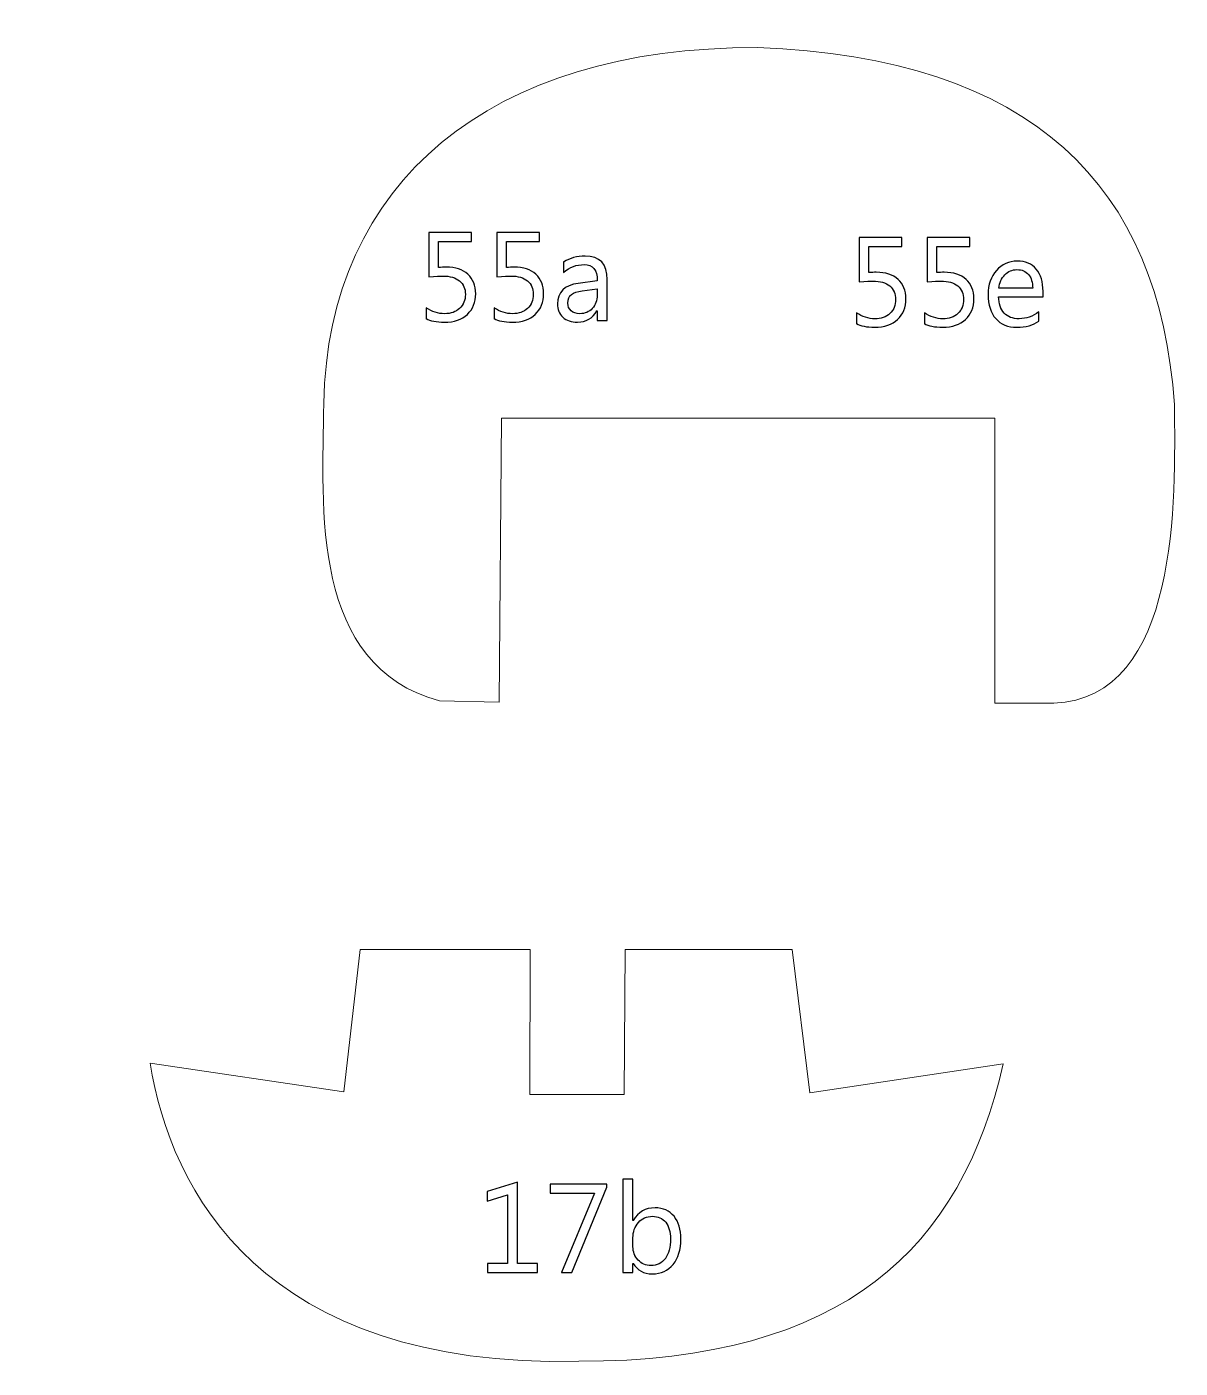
# Model space of a CAD drawing. Header units: centimetres. Extents: x -196 to 200, y -267 to 229.
# Drawn here: x 158.81 to 197.86, y 43.47 to 88.88 of the extents above; entities that cross this region are included whole.
import ezdxf

# ---------------------------------------------------------------- set-up
doc = ezdxf.new("R2010")
doc.units = ezdxf.units.CM
doc.header["$MEASUREMENT"] = 0
doc.layers.add('Camada 1', color=7, linetype='Continuous')
doc.layers.add('Camada 2', color=20, linetype='Continuous')

msp = doc.modelspace()

# ---------------------------------------------------------------- linework, layer by layer
at = {"layer": 'Camada 1', "lineweight": 9}
for points, knots in [([(114.689, 140.372), (114.689, 140.372), (121.777, 140.406), (121.777, 140.406), (121.777, 140.406), (121.777, 140.406), (121.77, 129.531), (121.77, 129.531), (121.77, 129.531), (121.77, 129.531), (125.082, 129.531), (125.082, 129.531), (125.082, 129.531), (125.082, 129.531), (125.087, 140.334), (125.087, 140.334), (125.087, 140.334), (125.087, 140.334), (135.586, 140.334), (135.586, 140.334), (135.586, 140.334), (135.586, 140.334), (135.586, 129.531), (135.586, 129.531), (135.586, 129.531), (135.586, 129.531), (138.885, 129.531), (138.885, 129.531), (138.885, 129.531), (138.885, 129.531), (138.886, 140.351), (138.886, 140.351), (138.886, 140.351), (138.886, 140.351), (149.417, 140.346), (149.417, 140.346), (149.417, 140.346), (149.417, 140.346), (149.391, 129.535), (149.391, 129.535), (149.391, 129.535), (149.391, 129.535), (152.742, 129.531), (152.742, 129.531), (152.742, 129.531), (152.742, 129.531), (152.755, 140.375), (152.755, 140.375), (152.755, 140.375), (152.755, 140.375), (163.247, 140.384), (163.247, 140.384), (163.247, 140.384), (163.247, 140.384), (163.247, 129.532), (163.247, 129.532), (163.247, 129.532), (163.247, 129.532), (166.534, 129.534), (166.534, 129.534), (166.534, 129.534), (166.534, 129.534), (166.587, 140.372), (166.587, 140.372), (166.587, 140.372), (166.587, 140.372), (177.191, 140.351), (177.191, 140.351), (177.191, 140.351), (177.191, 140.351), (177.225, 129.532), (177.225, 129.532), (177.225, 129.532), (177.225, 129.532), (180.491, 129.532), (180.491, 129.532), (180.491, 129.532), (180.491, 129.532), (180.507, 140.351), (180.507, 140.351), (180.507, 140.351), (180.507, 140.351), (194.175, 140.357), (194.175, 140.357), (194.175, 140.357), (194.175, 140.357), (194.198, 135.934), (194.198, 135.934), (194.198, 135.934), (194.198, 135.934), (190.911, 135.937), (190.911, 135.937), (190.911, 135.937), (190.911, 135.937), (190.911, 122.929), (190.911, 122.929), (190.911, 122.929), (190.911, 122.929), (194.197, 122.931), (194.197, 122.931), (194.197, 122.931), (194.197, 122.931), (194.197, 118.546), (194.197, 118.546), (194.197, 118.546), (194.197, 118.546), (111.237, 118.545), (111.237, 118.545), (111.237, 118.545), (111.237, 118.545), (111.234, 125.194), (111.234, 125.194), (111.234, 125.194), (111.234, 125.194), (100.095, 125.194), (100.095, 125.194), (100.095, 125.194), (98.387, 125.156), (97.605, 123.336), (97.591, 120.037), (97.591, 120.037), (97.729, 114.639), (94.559, 112.378), (91.986, 112.668), (91.986, 112.668), (91.986, 112.668), (93.508, 124.97), (93.508, 124.97), (93.508, 124.97), (93.508, 124.97), (90.249, 125.309), (90.249, 125.309), (90.249, 125.309), (90.249, 125.309), (89.165, 117.272), (89.165, 117.272), (89.165, 117.272), (89.165, 117.272), (2.271, 117.175), (2.271, 117.175), (2.271, 117.175), (2.271, 117.175), (2.269, 110.802), (2.269, 110.802), (2.269, 110.802), (2.269, 110.802), (-1.043, 110.801), (-1.043, 110.801), (-1.043, 110.801), (-1.043, 110.801), (-1.185, 88.942), (-1.185, 88.942), (-1.185, 88.942), (-1.185, 88.942), (-35.24, 85.129), (-35.24, 85.129), (-35.24, 85.129), (-35.24, 85.129), (-63.557, 85.144), (-63.557, 85.144), (-63.557, 85.144), (-65.043, 84.591), (-65.665, 83.347), (-65.246, 81.268), (-65.246, 81.268), (-65.246, 81.268), (-64.254, 78.165), (-64.254, 78.165), (-64.254, 78.165), (-63.326, 75.262), (-63.061, 73.597), (-65.387, 72.634), (-65.387, 72.634), (-65.387, 72.634), (-69.566, 71.073), (-69.566, 71.073), (-69.566, 71.073), (-75.32, 68.462), (-76.167, 62.893), (-73.657, 55.298), (-73.657, 55.298), (-72.354, 51.114), (-73.927, 48.199), (-76.368, 49.092), (-76.368, 49.092), (-76.368, 49.092), (-103.733, 58.307), (-103.733, 58.307), (-103.733, 58.307), (-103.102, 60.687), (-102.343, 63.067), (-101.456, 65.446), (-101.456, 65.446), (-101.456, 65.446), (-93.666, 62.108), (-93.666, 62.108), (-93.666, 62.108), (-93.666, 62.108), (-92.577, 65.248), (-92.577, 65.248), (-92.577, 65.248), (-92.577, 65.248), (-100.4, 68.586), (-100.4, 68.586), (-100.4, 68.586), (-99.209, 71.162), (-97.955, 73.674), (-96.637, 76.121), (-96.637, 76.121), (-96.637, 76.121), (-88.847, 71.858), (-88.847, 71.858), (-88.847, 71.858), (-88.847, 71.858), (-87.13, 74.667), (-87.13, 74.667), (-87.13, 74.667), (-87.13, 74.667), (-94.821, 78.964), (-94.821, 78.964), (-94.821, 78.964), (-93.561, 81.177), (-92.248, 83.287), (-90.86, 85.243), (-90.86, 85.243), (-90.86, 85.243), (-83.73, 80.451), (-83.73, 80.451), (-83.73, 80.451), (-83.73, 80.451), (-81.948, 83.161), (-81.948, 83.161), (-81.948, 83.161), (-81.948, 83.161), (-88.979, 87.953), (-88.979, 87.953), (-88.979, 87.953), (-87.461, 89.938), (-86.028, 91.963), (-84.688, 94.035), (-84.688, 94.035), (-84.688, 94.035), (-77.327, 89.441), (-77.327, 89.441), (-77.327, 89.441), (-77.327, 89.441), (-75.907, 92.316), (-75.907, 92.316), (-75.907, 92.316), (-75.907, 92.316), (-83.103, 96.976), (-83.103, 96.976), (-83.103, 96.976), (-80.277, 103.602), (-82.236, 109.043), (-90.122, 112.277), (-90.122, 112.277), (-103.899, 115.381), (-119.513, 113.823), (-133.764, 106.791), (-133.764, 106.791), (-144.008, 101.178), (-154.042, 94.092), (-164.777, 87.847), (-164.777, 87.847), (-170.221, 84.322), (-175.616, 81.162), (-181.376, 78.622), (-181.376, 78.622), (-183.558, 77.911), (-185.077, 77.638), (-185.897, 78.094), (-185.897, 78.094), (-191.027, 82.698), (-193.644, 93.751), (-193.229, 112.589), (-193.229, 112.589), (-192.121, 128.575), (-189.468, 139.014), (-184.95, 142.757), (-184.95, 142.757), (-180.824, 144.316), (-165.289, 144.555), (-141.95, 142.79), (-141.95, 142.79), (-126.066, 141.543), (-110.264, 140.047), (-94.515, 138.397), (-94.515, 138.397), (-85.281, 137.334), (-77.614, 145.445), (-70.733, 157.943), (-70.733, 157.943), (-72.994, 158.332), (-74.592, 160.089), (-74.791, 163.639), (-74.791, 163.639), (-74.747, 167.843), (-72.92, 169.939), (-69.436, 170.243), (-69.436, 170.243), (-67.983, 170.256), (-66.531, 170.239), (-65.079, 170.073), (-65.079, 170.073), (-63.108, 169.837), (-62.191, 170.706), (-62.256, 173.119), (-62.256, 173.119), (-62.256, 173.119), (-62.225, 177.892), (-62.225, 177.892), (-62.225, 177.892), (-62.225, 177.892), (-58.622, 177.892), (-58.622, 177.892), (-58.622, 177.892), (-58.622, 177.892), (-58.621, 184.763), (-58.621, 184.763), (-58.621, 184.763), (-58.621, 184.763), (-52.573, 184.76), (-52.573, 184.76), (-52.573, 184.76), (-52.573, 184.76), (-46.65, 192.035), (-46.65, 192.035), (-46.65, 192.035), (-46.65, 192.035), (-18.056, 192.03), (-18.056, 192.03), (-18.056, 192.03), (-18.056, 192.03), (-18.049, 180.199), (-18.049, 180.199), (-18.049, 180.199), (-18.049, 180.199), (-14.604, 180.2), (-14.604, 180.2), (-14.604, 180.2), (-14.604, 180.2), (-14.654, 172.369), (-14.654, 172.369), (-14.654, 172.369), (-14.75, 170.684), (-15.901, 169.942), (-17.653, 169.659), (-17.653, 169.659), (-17.653, 169.659), (-23.365, 169.659), (-23.365, 169.659), (-23.365, 169.659), (-23.365, 169.659), (-23.367, 164.682), (-23.367, 164.682), (-23.367, 164.682), (-23.367, 164.682), (-17.384, 164.682), (-17.384, 164.682), (-17.384, 164.682), (-9.828, 164.385), (-5.427, 163.227), (-3.319, 160.661), (-3.319, 160.661), (-1.966, 159.056), (-1.137, 157.276), (-1.075, 155.241), (-1.075, 155.241), (-1.075, 155.241), (-1.006, 145.454), (-1.006, 145.454), (-1.006, 145.454), (-1.006, 145.454), (2.333, 145.456), (2.333, 145.456), (2.333, 145.456), (2.333, 145.456), (2.342, 137.754), (2.342, 137.754), (2.342, 137.754), (2.342, 137.754), (92.633, 137.751), (92.633, 137.751), (92.633, 137.751), (92.633, 137.751), (92.619, 142.019), (92.619, 142.019), (92.619, 142.019), (94.823, 148.923), (96.989, 156.13), (99.23, 162.731), (99.23, 162.731), (100.216, 165.658), (101.894, 167.27), (104.257, 167.188), (104.257, 167.188), (107.361, 166.892), (109.115, 164.964), (110.065, 161.989), (110.065, 161.989), (111.854, 155.099), (113.136, 147.567), (114.689, 140.372)], [0, 0, 0, 0, 0.009804, 0.009804, 0.009804, 0.009804, 0.019608, 0.019608, 0.019608, 0.019608, 0.029412, 0.029412, 0.029412, 0.029412, 0.039216, 0.039216, 0.039216, 0.039216, 0.04902, 0.04902, 0.04902, 0.04902, 0.058824, 0.058824, 0.058824, 0.058824, 0.068627, 0.068627, 0.068627, 0.068627, 0.078431, 0.078431, 0.078431, 0.078431, 0.088235, 0.088235, 0.088235, 0.088235, 0.098039, 0.098039, 0.098039, 0.098039, 0.107843, 0.107843, 0.107843, 0.107843, 0.117647, 0.117647, 0.117647, 0.117647, 0.127451, 0.127451, 0.127451, 0.127451, 0.137255, 0.137255, 0.137255, 0.137255, 0.147059, 0.147059, 0.147059, 0.147059, 0.156863, 0.156863, 0.156863, 0.156863, 0.166667, 0.166667, 0.166667, 0.166667, 0.176471, 0.176471, 0.176471, 0.176471, 0.186275, 0.186275, 0.186275, 0.186275, 0.196078, 0.196078, 0.196078, 0.196078, 0.205882, 0.205882, 0.205882, 0.205882, 0.215686, 0.215686, 0.215686, 0.215686, 0.22549, 0.22549, 0.22549, 0.22549, 0.235294, 0.235294, 0.235294, 0.235294, 0.245098, 0.245098, 0.245098, 0.245098, 0.254902, 0.254902, 0.254902, 0.254902, 0.264706, 0.264706, 0.264706, 0.264706, 0.27451, 0.27451, 0.27451, 0.27451, 0.284314, 0.284314, 0.284314, 0.284314, 0.294118, 0.294118, 0.294118, 0.294118, 0.303922, 0.303922, 0.303922, 0.303922, 0.313725, 0.313725, 0.313725, 0.313726, 0.323529, 0.323529, 0.323529, 0.323529, 0.333333, 0.333333, 0.333333, 0.333333, 0.343137, 0.343137, 0.343137, 0.343137, 0.352941, 0.352941, 0.352941, 0.352941, 0.362745, 0.362745, 0.362745, 0.362745, 0.372549, 0.372549, 0.372549, 0.372549, 0.382353, 0.382353, 0.382353, 0.382353, 0.392157, 0.392157, 0.392157, 0.392157, 0.401961, 0.401961, 0.401961, 0.401961, 0.411765, 0.411765, 0.411765, 0.411765, 0.421569, 0.421569, 0.421569, 0.421569, 0.431373, 0.431373, 0.431373, 0.431373, 0.441176, 0.441176, 0.441176, 0.441176, 0.45098, 0.45098, 0.45098, 0.45098, 0.460784, 0.460784, 0.460784, 0.460784, 0.470588, 0.470588, 0.470588, 0.470588, 0.480392, 0.480392, 0.480392, 0.480392, 0.490196, 0.490196, 0.490196, 0.490196, 0.5, 0.5, 0.5, 0.5, 0.509804, 0.509804, 0.509804, 0.509804, 0.519608, 0.519608, 0.519608, 0.519608, 0.529412, 0.529412, 0.529412, 0.529412, 0.539216, 0.539216, 0.539216, 0.539216, 0.54902, 0.54902, 0.54902, 0.54902, 0.558824, 0.558824, 0.558824, 0.558824, 0.568627, 0.568627, 0.568627, 0.568627, 0.578431, 0.578431, 0.578431, 0.578431, 0.588235, 0.588235, 0.588235, 0.588235, 0.598039, 0.598039, 0.598039, 0.598039, 0.607843, 0.607843, 0.607843, 0.607843, 0.617647, 0.617647, 0.617647, 0.617647, 0.627451, 0.627451, 0.627451, 0.627451, 0.637255, 0.637255, 0.637255, 0.637255, 0.647059, 0.647059, 0.647059, 0.647059, 0.656863, 0.656863, 0.656863, 0.656863, 0.666667, 0.666667, 0.666667, 0.666667, 0.676471, 0.676471, 0.676471, 0.676471, 0.686275, 0.686275, 0.686275, 0.686275, 0.696078, 0.696078, 0.696078, 0.696078, 0.705882, 0.705882, 0.705882, 0.705882, 0.715686, 0.715686, 0.715686, 0.715686, 0.72549, 0.72549, 0.72549, 0.72549, 0.735294, 0.735294, 0.735294, 0.735294, 0.745098, 0.745098, 0.745098, 0.745098, 0.754902, 0.754902, 0.754902, 0.754902, 0.764706, 0.764706, 0.764706, 0.764706, 0.77451, 0.77451, 0.77451, 0.77451, 0.784314, 0.784314, 0.784314, 0.784314, 0.794118, 0.794118, 0.794118, 0.794118, 0.803922, 0.803922, 0.803922, 0.803922, 0.813725, 0.813725, 0.813725, 0.813726, 0.823529, 0.823529, 0.823529, 0.823529, 0.833333, 0.833333, 0.833333, 0.833333, 0.843137, 0.843137, 0.843137, 0.843137, 0.852941, 0.852941, 0.852941, 0.852941, 0.862745, 0.862745, 0.862745, 0.862745, 0.872549, 0.872549, 0.872549, 0.872549, 0.882353, 0.882353, 0.882353, 0.882353, 0.892157, 0.892157, 0.892157, 0.892157, 0.901961, 0.901961, 0.901961, 0.901961, 0.911765, 0.911765, 0.911765, 0.911765, 0.921569, 0.921569, 0.921569, 0.921569, 0.931373, 0.931373, 0.931373, 0.931373, 0.941176, 0.941176, 0.941176, 0.941176, 0.95098, 0.95098, 0.95098, 0.95098, 0.960784, 0.960784, 0.960784, 0.960784, 0.970588, 0.970588, 0.970588, 0.970588, 0.980392, 0.980392, 0.980392, 0.980392, 1, 1, 1, 1]), ([(174.877, 75.629), (174.877, 75.629), (191.585, 75.629), (191.585, 75.629), (191.585, 75.629), (191.585, 75.629), (191.583, 65.979), (191.583, 65.979), (191.583, 65.979), (191.583, 65.979), (193.582, 65.978), (193.582, 65.978), (193.582, 65.978), (197.861, 66.145), (197.703, 72.923), (197.665, 76.083), (197.665, 76.083), (197.167, 83.484), (192.875, 87.844), (183.545, 88.17), (183.545, 88.17), (174.491, 88.216), (168.988, 83.575), (168.866, 76.12), (168.866, 76.12), (168.809, 72.585), (168.416, 67.223), (172.78, 66.058), (172.78, 66.058), (172.78, 66.058), (174.807, 66.012), (174.807, 66.012), (174.807, 66.012), (174.807, 66.012), (174.877, 75.629), (174.877, 75.629)], [0, 0, 0, 0, 0.1, 0.1, 0.1, 0.1, 0.2, 0.2, 0.2, 0.2, 0.3, 0.3, 0.3, 0.3, 0.4, 0.4, 0.4, 0.4, 0.5, 0.5, 0.5, 0.5, 0.6, 0.6, 0.6, 0.6, 0.7, 0.7, 0.7, 0.7, 0.8, 0.8, 0.8, 0.8, 1, 1, 1, 1]), ([(170.097, 57.644), (170.097, 57.644), (175.851, 57.643), (175.851, 57.643), (175.851, 57.643), (175.851, 57.643), (175.84, 52.73), (175.84, 52.73), (175.84, 52.73), (175.84, 52.73), (179.039, 52.731), (179.039, 52.731), (179.039, 52.731), (179.039, 52.731), (179.073, 57.642), (179.073, 57.642), (179.073, 57.642), (179.073, 57.642), (184.724, 57.644), (184.724, 57.644), (184.724, 57.644), (184.724, 57.644), (185.325, 52.784), (185.325, 52.784), (185.325, 52.784), (185.325, 52.784), (191.866, 53.767), (191.866, 53.767), (191.866, 53.767), (190.46, 47.556), (186.513, 43.693), (177.5, 43.699), (177.5, 43.699), (166.776, 43.466), (163.671, 49.489), (162.986, 53.793), (162.986, 53.793), (162.986, 53.793), (169.544, 52.818), (169.544, 52.818), (169.544, 52.818), (169.544, 52.818), (170.097, 57.644), (170.097, 57.644)], [0, 0, 0, 0, 0.083333, 0.083333, 0.083333, 0.083333, 0.166667, 0.166667, 0.166667, 0.166667, 0.25, 0.25, 0.25, 0.25, 0.333333, 0.333333, 0.333333, 0.333333, 0.416667, 0.416667, 0.416667, 0.416667, 0.5, 0.5, 0.5, 0.5, 0.583333, 0.583333, 0.583333, 0.583333, 0.666667, 0.666667, 0.666667, 0.666667, 0.75, 0.75, 0.75, 0.75, 0.833333, 0.833333, 0.833333, 0.833333, 1, 1, 1, 1])]:
    msp.add_open_spline(points, degree=3, knots=knots, dxfattribs=at)
at = {"layer": 'Camada 2'}
for points, knots in [([(172.331, 79.001), (172.331, 79.001), (172.331, 79.364), (172.331, 79.364), (172.331, 79.364), (172.535, 79.23), (172.743, 79.163), (172.954, 79.163), (172.954, 79.163), (173.166, 79.163), (173.336, 79.223), (173.465, 79.342), (173.465, 79.342), (173.594, 79.461), (173.659, 79.62), (173.659, 79.817), (173.659, 79.817), (173.659, 80.012), (173.592, 80.165), (173.461, 80.275), (173.461, 80.275), (173.329, 80.384), (173.14, 80.439), (172.894, 80.439), (172.894, 80.439), (172.811, 80.439), (172.654, 80.431), (172.425, 80.414), (172.425, 80.414), (172.425, 80.414), (172.425, 81.916), (172.425, 81.916), (172.425, 81.916), (172.425, 81.916), (173.872, 81.916), (173.872, 81.916), (173.872, 81.916), (173.872, 81.916), (173.872, 81.608), (173.872, 81.608), (173.872, 81.608), (173.872, 81.608), (172.749, 81.608), (172.749, 81.608), (172.749, 81.608), (172.749, 81.608), (172.749, 80.729), (172.749, 80.729), (172.749, 80.729), (172.841, 80.735), (172.926, 80.738), (173.004, 80.738), (173.004, 80.738), (173.323, 80.738), (173.571, 80.657), (173.746, 80.497), (173.746, 80.497), (173.921, 80.337), (174.008, 80.117), (174.008, 79.839), (174.008, 79.839), (174.008, 79.55), (173.915, 79.317), (173.726, 79.142), (173.726, 79.142), (173.538, 78.965), (173.279, 78.877), (172.951, 78.877), (172.951, 78.877), (172.674, 78.877), (172.468, 78.918), (172.331, 79.001)], [0, 0, 0, 0, 0.052632, 0.052632, 0.052632, 0.052632, 0.105263, 0.105263, 0.105263, 0.105263, 0.157895, 0.157895, 0.157895, 0.157895, 0.210526, 0.210526, 0.210526, 0.210526, 0.263158, 0.263158, 0.263158, 0.263158, 0.315789, 0.315789, 0.315789, 0.315789, 0.368421, 0.368421, 0.368421, 0.368421, 0.421053, 0.421053, 0.421053, 0.421053, 0.473684, 0.473684, 0.473684, 0.473684, 0.526316, 0.526316, 0.526316, 0.526316, 0.578947, 0.578947, 0.578947, 0.578947, 0.631579, 0.631579, 0.631579, 0.631579, 0.684211, 0.684211, 0.684211, 0.684211, 0.736842, 0.736842, 0.736842, 0.736842, 0.789474, 0.789474, 0.789474, 0.789474, 0.842105, 0.842105, 0.842105, 0.842105, 0.894737, 0.894737, 0.894737, 0.894737, 1, 1, 1, 1]), ([(174.632, 79.001), (174.632, 79.001), (174.632, 79.364), (174.632, 79.364), (174.632, 79.364), (174.836, 79.23), (175.043, 79.163), (175.255, 79.163), (175.255, 79.163), (175.466, 79.163), (175.636, 79.223), (175.765, 79.342), (175.765, 79.342), (175.894, 79.461), (175.959, 79.62), (175.959, 79.817), (175.959, 79.817), (175.959, 80.012), (175.893, 80.165), (175.761, 80.275), (175.761, 80.275), (175.629, 80.384), (175.44, 80.439), (175.194, 80.439), (175.194, 80.439), (175.111, 80.439), (174.955, 80.431), (174.725, 80.414), (174.725, 80.414), (174.725, 80.414), (174.725, 81.916), (174.725, 81.916), (174.725, 81.916), (174.725, 81.916), (176.172, 81.916), (176.172, 81.916), (176.172, 81.916), (176.172, 81.916), (176.172, 81.608), (176.172, 81.608), (176.172, 81.608), (176.172, 81.608), (175.05, 81.608), (175.05, 81.608), (175.05, 81.608), (175.05, 81.608), (175.05, 80.729), (175.05, 80.729), (175.05, 80.729), (175.142, 80.735), (175.226, 80.738), (175.304, 80.738), (175.304, 80.738), (175.624, 80.738), (175.871, 80.657), (176.046, 80.497), (176.046, 80.497), (176.221, 80.337), (176.309, 80.117), (176.309, 79.839), (176.309, 79.839), (176.309, 79.55), (176.215, 79.317), (176.026, 79.142), (176.026, 79.142), (175.838, 78.965), (175.579, 78.877), (175.251, 78.877), (175.251, 78.877), (174.974, 78.877), (174.768, 78.918), (174.632, 79.001)], [0, 0, 0, 0, 0.052632, 0.052632, 0.052632, 0.052632, 0.105263, 0.105263, 0.105263, 0.105263, 0.157895, 0.157895, 0.157895, 0.157895, 0.210526, 0.210526, 0.210526, 0.210526, 0.263158, 0.263158, 0.263158, 0.263158, 0.315789, 0.315789, 0.315789, 0.315789, 0.368421, 0.368421, 0.368421, 0.368421, 0.421053, 0.421053, 0.421053, 0.421053, 0.473684, 0.473684, 0.473684, 0.473684, 0.526316, 0.526316, 0.526316, 0.526316, 0.578947, 0.578947, 0.578947, 0.578947, 0.631579, 0.631579, 0.631579, 0.631579, 0.684211, 0.684211, 0.684211, 0.684211, 0.736842, 0.736842, 0.736842, 0.736842, 0.789474, 0.789474, 0.789474, 0.789474, 0.842105, 0.842105, 0.842105, 0.842105, 0.894737, 0.894737, 0.894737, 0.894737, 1, 1, 1, 1]), ([(186.899, 78.829), (186.899, 78.829), (186.899, 79.192), (186.899, 79.192), (186.899, 79.192), (187.103, 79.058), (187.311, 78.992), (187.522, 78.992), (187.522, 78.992), (187.733, 78.992), (187.903, 79.051), (188.032, 79.171), (188.032, 79.171), (188.161, 79.29), (188.226, 79.448), (188.226, 79.645), (188.226, 79.645), (188.226, 79.841), (188.16, 79.994), (188.028, 80.103), (188.028, 80.103), (187.896, 80.213), (187.707, 80.268), (187.461, 80.268), (187.461, 80.268), (187.378, 80.268), (187.222, 80.259), (186.993, 80.243), (186.993, 80.243), (186.993, 80.243), (186.993, 81.744), (186.993, 81.744), (186.993, 81.744), (186.993, 81.744), (188.439, 81.744), (188.439, 81.744), (188.439, 81.744), (188.439, 81.744), (188.439, 81.437), (188.439, 81.437), (188.439, 81.437), (188.439, 81.437), (187.317, 81.437), (187.317, 81.437), (187.317, 81.437), (187.317, 81.437), (187.317, 80.558), (187.317, 80.558), (187.317, 80.558), (187.409, 80.563), (187.493, 80.566), (187.572, 80.566), (187.572, 80.566), (187.891, 80.566), (188.138, 80.486), (188.313, 80.326), (188.313, 80.326), (188.488, 80.166), (188.576, 79.946), (188.576, 79.667), (188.576, 79.667), (188.576, 79.379), (188.482, 79.146), (188.294, 78.97), (188.294, 78.97), (188.105, 78.794), (187.846, 78.706), (187.518, 78.706), (187.518, 78.706), (187.242, 78.706), (187.035, 78.747), (186.899, 78.829)], [0, 0, 0, 0, 0.052632, 0.052632, 0.052632, 0.052632, 0.105263, 0.105263, 0.105263, 0.105263, 0.157895, 0.157895, 0.157895, 0.157895, 0.210526, 0.210526, 0.210526, 0.210526, 0.263158, 0.263158, 0.263158, 0.263158, 0.315789, 0.315789, 0.315789, 0.315789, 0.368421, 0.368421, 0.368421, 0.368421, 0.421053, 0.421053, 0.421053, 0.421053, 0.473684, 0.473684, 0.473684, 0.473684, 0.526316, 0.526316, 0.526316, 0.526316, 0.578947, 0.578947, 0.578947, 0.578947, 0.631579, 0.631579, 0.631579, 0.631579, 0.684211, 0.684211, 0.684211, 0.684211, 0.736842, 0.736842, 0.736842, 0.736842, 0.789474, 0.789474, 0.789474, 0.789474, 0.842105, 0.842105, 0.842105, 0.842105, 0.894737, 0.894737, 0.894737, 0.894737, 1, 1, 1, 1]), ([(189.199, 78.829), (189.199, 78.829), (189.199, 79.192), (189.199, 79.192), (189.199, 79.192), (189.403, 79.058), (189.611, 78.992), (189.822, 78.992), (189.822, 78.992), (190.033, 78.992), (190.203, 79.051), (190.333, 79.171), (190.333, 79.171), (190.462, 79.29), (190.526, 79.448), (190.526, 79.645), (190.526, 79.645), (190.526, 79.841), (190.46, 79.994), (190.329, 80.103), (190.329, 80.103), (190.196, 80.213), (190.008, 80.268), (189.762, 80.268), (189.762, 80.268), (189.678, 80.268), (189.522, 80.259), (189.293, 80.243), (189.293, 80.243), (189.293, 80.243), (189.293, 81.744), (189.293, 81.744), (189.293, 81.744), (189.293, 81.744), (190.74, 81.744), (190.74, 81.744), (190.74, 81.744), (190.74, 81.744), (190.74, 81.437), (190.74, 81.437), (190.74, 81.437), (190.74, 81.437), (189.617, 81.437), (189.617, 81.437), (189.617, 81.437), (189.617, 81.437), (189.617, 80.558), (189.617, 80.558), (189.617, 80.558), (189.709, 80.563), (189.794, 80.566), (189.872, 80.566), (189.872, 80.566), (190.191, 80.566), (190.439, 80.486), (190.614, 80.326), (190.614, 80.326), (190.789, 80.166), (190.876, 79.946), (190.876, 79.667), (190.876, 79.667), (190.876, 79.379), (190.782, 79.146), (190.594, 78.97), (190.594, 78.97), (190.405, 78.794), (190.146, 78.706), (189.819, 78.706), (189.819, 78.706), (189.542, 78.706), (189.336, 78.747), (189.199, 78.829)], [0, 0, 0, 0, 0.052632, 0.052632, 0.052632, 0.052632, 0.105263, 0.105263, 0.105263, 0.105263, 0.157895, 0.157895, 0.157895, 0.157895, 0.210526, 0.210526, 0.210526, 0.210526, 0.263158, 0.263158, 0.263158, 0.263158, 0.315789, 0.315789, 0.315789, 0.315789, 0.368421, 0.368421, 0.368421, 0.368421, 0.421053, 0.421053, 0.421053, 0.421053, 0.473684, 0.473684, 0.473684, 0.473684, 0.526316, 0.526316, 0.526316, 0.526316, 0.578947, 0.578947, 0.578947, 0.578947, 0.631579, 0.631579, 0.631579, 0.631579, 0.684211, 0.684211, 0.684211, 0.684211, 0.736842, 0.736842, 0.736842, 0.736842, 0.789474, 0.789474, 0.789474, 0.789474, 0.842105, 0.842105, 0.842105, 0.842105, 0.894737, 0.894737, 0.894737, 0.894737, 1, 1, 1, 1]), ([(178.464, 78.928), (178.464, 78.928), (178.123, 78.928), (178.123, 78.928), (178.123, 78.928), (178.123, 78.928), (178.123, 79.262), (178.123, 79.262), (178.123, 79.262), (178.123, 79.262), (178.114, 79.262), (178.114, 79.262), (178.114, 79.262), (177.965, 79.005), (177.747, 78.877), (177.458, 78.877), (177.458, 78.877), (177.245, 78.877), (177.078, 78.933), (176.958, 79.046), (176.958, 79.046), (176.838, 79.159), (176.778, 79.308), (176.778, 79.494), (176.778, 79.494), (176.778, 79.893), (177.013, 80.126), (177.482, 80.191), (177.482, 80.191), (177.482, 80.191), (178.123, 80.281), (178.123, 80.281), (178.123, 80.281), (178.123, 80.645), (177.976, 80.827), (177.683, 80.827), (177.683, 80.827), (177.426, 80.827), (177.194, 80.739), (176.987, 80.563), (176.987, 80.563), (176.987, 80.563), (176.987, 80.913), (176.987, 80.913), (176.987, 80.913), (177.197, 81.046), (177.438, 81.113), (177.712, 81.113), (177.712, 81.113), (178.214, 81.113), (178.464, 80.848), (178.464, 80.317), (178.464, 80.317), (178.464, 80.317), (178.464, 78.928), (178.464, 78.928)], [0, 0, 0, 0, 0.066667, 0.066667, 0.066667, 0.066667, 0.133333, 0.133333, 0.133333, 0.133333, 0.2, 0.2, 0.2, 0.2, 0.266667, 0.266667, 0.266667, 0.266667, 0.333333, 0.333333, 0.333333, 0.333333, 0.4, 0.4, 0.4, 0.4, 0.466667, 0.466667, 0.466667, 0.466667, 0.533333, 0.533333, 0.533333, 0.533333, 0.6, 0.6, 0.6, 0.6, 0.666667, 0.666667, 0.666667, 0.666667, 0.733333, 0.733333, 0.733333, 0.733333, 0.8, 0.8, 0.8, 0.8, 0.866667, 0.866667, 0.866667, 0.866667, 1, 1, 1, 1]), ([(193.219, 79.738), (193.219, 79.738), (191.713, 79.738), (191.713, 79.738), (191.713, 79.738), (191.718, 79.5), (191.782, 79.316), (191.904, 79.186), (191.904, 79.186), (192.026, 79.056), (192.194, 78.992), (192.408, 78.992), (192.408, 78.992), (192.648, 78.992), (192.869, 79.071), (193.07, 79.231), (193.07, 79.231), (193.07, 79.231), (193.07, 78.91), (193.07, 78.91), (193.07, 78.91), (192.883, 78.774), (192.635, 78.706), (192.327, 78.706), (192.327, 78.706), (192.026, 78.706), (191.789, 78.802), (191.617, 78.997), (191.617, 78.997), (191.445, 79.191), (191.359, 79.464), (191.359, 79.815), (191.359, 79.815), (191.359, 80.148), (191.452, 80.418), (191.641, 80.628), (191.641, 80.628), (191.829, 80.837), (192.063, 80.942), (192.342, 80.942), (192.342, 80.942), (192.621, 80.942), (192.837, 80.852), (192.99, 80.671), (192.99, 80.671), (193.143, 80.49), (193.219, 80.239), (193.219, 79.918), (193.219, 79.918), (193.219, 79.918), (193.219, 79.738), (193.219, 79.738)], [0, 0, 0, 0, 0.071429, 0.071429, 0.071429, 0.071429, 0.142857, 0.142857, 0.142857, 0.142857, 0.214286, 0.214286, 0.214286, 0.214286, 0.285714, 0.285714, 0.285714, 0.285714, 0.357143, 0.357143, 0.357143, 0.357143, 0.428571, 0.428571, 0.428571, 0.428571, 0.5, 0.5, 0.5, 0.5, 0.571429, 0.571429, 0.571429, 0.571429, 0.642857, 0.642857, 0.642857, 0.642857, 0.714286, 0.714286, 0.714286, 0.714286, 0.785714, 0.785714, 0.785714, 0.785714, 0.857143, 0.857143, 0.857143, 0.857143, 1, 1, 1, 1]), ([(192.869, 80.029), (192.868, 80.226), (192.82, 80.381), (192.726, 80.491), (192.726, 80.491), (192.632, 80.601), (192.502, 80.656), (192.336, 80.656), (192.336, 80.656), (192.175, 80.656), (192.038, 80.598), (191.925, 80.482), (191.925, 80.482), (191.813, 80.366), (191.743, 80.216), (191.717, 80.029), (191.717, 80.029), (191.717, 80.029), (192.869, 80.029), (192.869, 80.029)], [0, 0, 0, 0, 0.166667, 0.166667, 0.166667, 0.166667, 0.333333, 0.333333, 0.333333, 0.333333, 0.5, 0.5, 0.5, 0.5, 0.666667, 0.666667, 0.666667, 0.666667, 1, 1, 1, 1]), ([(178.123, 80.008), (178.123, 80.008), (177.608, 79.937), (177.608, 79.937), (177.608, 79.937), (177.449, 79.915), (177.33, 79.875), (177.249, 79.819), (177.249, 79.819), (177.169, 79.762), (177.128, 79.662), (177.128, 79.519), (177.128, 79.519), (177.128, 79.414), (177.165, 79.329), (177.24, 79.262), (177.24, 79.262), (177.314, 79.196), (177.413, 79.163), (177.537, 79.163), (177.537, 79.163), (177.707, 79.163), (177.847, 79.223), (177.957, 79.341), (177.957, 79.341), (178.067, 79.461), (178.123, 79.612), (178.123, 79.795), (178.123, 79.795), (178.123, 79.795), (178.123, 80.008), (178.123, 80.008)], [0, 0, 0, 0, 0.111111, 0.111111, 0.111111, 0.111111, 0.222222, 0.222222, 0.222222, 0.222222, 0.333333, 0.333333, 0.333333, 0.333333, 0.444444, 0.444444, 0.444444, 0.444444, 0.555556, 0.555556, 0.555556, 0.555556, 0.666667, 0.666667, 0.666667, 0.666667, 0.777778, 0.777778, 0.777778, 0.777778, 1, 1, 1, 1]), ([(176.103, 46.708), (176.103, 46.708), (174.413, 46.708), (174.413, 46.708), (174.413, 46.708), (174.413, 46.708), (174.413, 47.007), (174.413, 47.007), (174.413, 47.007), (174.413, 47.007), (175.088, 47.007), (175.088, 47.007), (175.088, 47.007), (175.088, 47.007), (175.088, 49.33), (175.088, 49.33), (175.088, 49.33), (175.088, 49.33), (174.396, 49.124), (174.396, 49.124), (174.396, 49.124), (174.396, 49.124), (174.396, 49.448), (174.396, 49.448), (174.396, 49.448), (174.396, 49.448), (175.429, 49.764), (175.429, 49.764), (175.429, 49.764), (175.429, 49.764), (175.429, 47.007), (175.429, 47.007), (175.429, 47.007), (175.429, 47.007), (176.103, 47.007), (176.103, 47.007), (176.103, 47.007), (176.103, 47.007), (176.103, 46.708), (176.103, 46.708)], [0, 0, 0, 0, 0.090909, 0.090909, 0.090909, 0.090909, 0.181818, 0.181818, 0.181818, 0.181818, 0.272727, 0.272727, 0.272727, 0.272727, 0.363636, 0.363636, 0.363636, 0.363636, 0.454545, 0.454545, 0.454545, 0.454545, 0.545455, 0.545455, 0.545455, 0.545455, 0.636364, 0.636364, 0.636364, 0.636364, 0.727273, 0.727273, 0.727273, 0.727273, 0.818182, 0.818182, 0.818182, 0.818182, 1, 1, 1, 1]), ([(178.451, 49.589), (178.451, 49.589), (177.269, 46.708), (177.269, 46.708), (177.269, 46.708), (177.269, 46.708), (176.914, 46.708), (176.914, 46.708), (176.914, 46.708), (176.914, 46.708), (178.033, 49.389), (178.033, 49.389), (178.033, 49.389), (178.033, 49.389), (176.526, 49.389), (176.526, 49.389), (176.526, 49.389), (176.526, 49.389), (176.526, 49.696), (176.526, 49.696), (176.526, 49.696), (176.526, 49.696), (178.451, 49.696), (178.451, 49.696), (178.451, 49.696), (178.451, 49.696), (178.451, 49.589), (178.451, 49.589)], [0, 0, 0, 0, 0.125, 0.125, 0.125, 0.125, 0.25, 0.25, 0.25, 0.25, 0.375, 0.375, 0.375, 0.375, 0.5, 0.5, 0.5, 0.5, 0.625, 0.625, 0.625, 0.625, 0.75, 0.75, 0.75, 0.75, 1, 1, 1, 1]), ([(179.343, 47.014), (179.343, 47.014), (179.334, 47.014), (179.334, 47.014), (179.334, 47.014), (179.334, 47.014), (179.334, 46.708), (179.334, 46.708), (179.334, 46.708), (179.334, 46.708), (178.993, 46.708), (178.993, 46.708), (178.993, 46.708), (178.993, 46.708), (178.993, 49.867), (178.993, 49.867), (178.993, 49.867), (178.993, 49.867), (179.334, 49.867), (179.334, 49.867), (179.334, 49.867), (179.334, 49.867), (179.334, 48.47), (179.334, 48.47), (179.334, 48.47), (179.334, 48.47), (179.343, 48.47), (179.343, 48.47), (179.343, 48.47), (179.511, 48.752), (179.757, 48.894), (180.08, 48.894), (180.08, 48.894), (180.354, 48.894), (180.568, 48.798), (180.723, 48.607), (180.723, 48.607), (180.878, 48.416), (180.956, 48.16), (180.956, 47.838), (180.956, 47.838), (180.956, 47.481), (180.869, 47.194), (180.696, 46.979), (180.696, 46.979), (180.521, 46.765), (180.284, 46.657), (179.982, 46.657), (179.982, 46.657), (179.7, 46.657), (179.487, 46.776), (179.343, 47.014)], [0, 0, 0, 0, 0.071429, 0.071429, 0.071429, 0.071429, 0.142857, 0.142857, 0.142857, 0.142857, 0.214286, 0.214286, 0.214286, 0.214286, 0.285714, 0.285714, 0.285714, 0.285714, 0.357143, 0.357143, 0.357143, 0.357143, 0.428571, 0.428571, 0.428571, 0.428571, 0.5, 0.5, 0.5, 0.5, 0.571429, 0.571429, 0.571429, 0.571429, 0.642857, 0.642857, 0.642857, 0.642857, 0.714286, 0.714286, 0.714286, 0.714286, 0.785714, 0.785714, 0.785714, 0.785714, 0.857143, 0.857143, 0.857143, 0.857143, 1, 1, 1, 1]), ([(179.334, 47.878), (179.334, 47.878), (179.334, 47.579), (179.334, 47.579), (179.334, 47.579), (179.334, 47.402), (179.392, 47.252), (179.506, 47.128), (179.506, 47.128), (179.621, 47.005), (179.767, 46.943), (179.943, 46.943), (179.943, 46.943), (180.15, 46.943), (180.312, 47.023), (180.43, 47.182), (180.43, 47.182), (180.547, 47.341), (180.606, 47.561), (180.606, 47.844), (180.606, 47.844), (180.606, 48.083), (180.551, 48.27), (180.441, 48.405), (180.441, 48.405), (180.331, 48.54), (180.183, 48.608), (179.995, 48.608), (179.995, 48.608), (179.797, 48.608), (179.636, 48.539), (179.516, 48.4), (179.516, 48.4), (179.395, 48.261), (179.334, 48.087), (179.334, 47.878)], [0, 0, 0, 0, 0.1, 0.1, 0.1, 0.1, 0.2, 0.2, 0.2, 0.2, 0.3, 0.3, 0.3, 0.3, 0.4, 0.4, 0.4, 0.4, 0.5, 0.5, 0.5, 0.5, 0.6, 0.6, 0.6, 0.6, 0.7, 0.7, 0.7, 0.7, 0.8, 0.8, 0.8, 0.8, 1, 1, 1, 1])]:
    msp.add_open_spline(points, degree=3, knots=knots, dxfattribs=at)
at = {"layer": 'Camada 2', "lineweight": 9}
for points, knots in [([(172.331, 79.001), (172.331, 79.001), (172.331, 79.364), (172.331, 79.364), (172.331, 79.364), (172.535, 79.23), (172.743, 79.163), (172.954, 79.163), (172.954, 79.163), (173.166, 79.163), (173.336, 79.223), (173.465, 79.342), (173.465, 79.342), (173.594, 79.461), (173.659, 79.62), (173.659, 79.817), (173.659, 79.817), (173.659, 80.012), (173.592, 80.165), (173.461, 80.275), (173.461, 80.275), (173.329, 80.384), (173.14, 80.439), (172.894, 80.439), (172.894, 80.439), (172.811, 80.439), (172.654, 80.431), (172.425, 80.414), (172.425, 80.414), (172.425, 80.414), (172.425, 81.916), (172.425, 81.916), (172.425, 81.916), (172.425, 81.916), (173.872, 81.916), (173.872, 81.916), (173.872, 81.916), (173.872, 81.916), (173.872, 81.608), (173.872, 81.608), (173.872, 81.608), (173.872, 81.608), (172.749, 81.608), (172.749, 81.608), (172.749, 81.608), (172.749, 81.608), (172.749, 80.729), (172.749, 80.729), (172.749, 80.729), (172.841, 80.735), (172.926, 80.738), (173.004, 80.738), (173.004, 80.738), (173.323, 80.738), (173.571, 80.657), (173.746, 80.497), (173.746, 80.497), (173.921, 80.337), (174.008, 80.117), (174.008, 79.839), (174.008, 79.839), (174.008, 79.55), (173.915, 79.317), (173.726, 79.142), (173.726, 79.142), (173.538, 78.965), (173.279, 78.877), (172.951, 78.877), (172.951, 78.877), (172.674, 78.877), (172.468, 78.918), (172.331, 79.001)], [0, 0, 0, 0, 0.052632, 0.052632, 0.052632, 0.052632, 0.105263, 0.105263, 0.105263, 0.105263, 0.157895, 0.157895, 0.157895, 0.157895, 0.210526, 0.210526, 0.210526, 0.210526, 0.263158, 0.263158, 0.263158, 0.263158, 0.315789, 0.315789, 0.315789, 0.315789, 0.368421, 0.368421, 0.368421, 0.368421, 0.421053, 0.421053, 0.421053, 0.421053, 0.473684, 0.473684, 0.473684, 0.473684, 0.526316, 0.526316, 0.526316, 0.526316, 0.578947, 0.578947, 0.578947, 0.578947, 0.631579, 0.631579, 0.631579, 0.631579, 0.684211, 0.684211, 0.684211, 0.684211, 0.736842, 0.736842, 0.736842, 0.736842, 0.789474, 0.789474, 0.789474, 0.789474, 0.842105, 0.842105, 0.842105, 0.842105, 0.894737, 0.894737, 0.894737, 0.894737, 1, 1, 1, 1]), ([(174.632, 79.001), (174.632, 79.001), (174.632, 79.364), (174.632, 79.364), (174.632, 79.364), (174.836, 79.23), (175.043, 79.163), (175.255, 79.163), (175.255, 79.163), (175.466, 79.163), (175.636, 79.223), (175.765, 79.342), (175.765, 79.342), (175.894, 79.461), (175.959, 79.62), (175.959, 79.817), (175.959, 79.817), (175.959, 80.012), (175.893, 80.165), (175.761, 80.275), (175.761, 80.275), (175.629, 80.384), (175.44, 80.439), (175.194, 80.439), (175.194, 80.439), (175.111, 80.439), (174.955, 80.431), (174.725, 80.414), (174.725, 80.414), (174.725, 80.414), (174.725, 81.916), (174.725, 81.916), (174.725, 81.916), (174.725, 81.916), (176.172, 81.916), (176.172, 81.916), (176.172, 81.916), (176.172, 81.916), (176.172, 81.608), (176.172, 81.608), (176.172, 81.608), (176.172, 81.608), (175.05, 81.608), (175.05, 81.608), (175.05, 81.608), (175.05, 81.608), (175.05, 80.729), (175.05, 80.729), (175.05, 80.729), (175.142, 80.735), (175.226, 80.738), (175.304, 80.738), (175.304, 80.738), (175.624, 80.738), (175.871, 80.657), (176.046, 80.497), (176.046, 80.497), (176.221, 80.337), (176.309, 80.117), (176.309, 79.839), (176.309, 79.839), (176.309, 79.55), (176.215, 79.317), (176.026, 79.142), (176.026, 79.142), (175.838, 78.965), (175.579, 78.877), (175.251, 78.877), (175.251, 78.877), (174.974, 78.877), (174.768, 78.918), (174.632, 79.001)], [0, 0, 0, 0, 0.052632, 0.052632, 0.052632, 0.052632, 0.105263, 0.105263, 0.105263, 0.105263, 0.157895, 0.157895, 0.157895, 0.157895, 0.210526, 0.210526, 0.210526, 0.210526, 0.263158, 0.263158, 0.263158, 0.263158, 0.315789, 0.315789, 0.315789, 0.315789, 0.368421, 0.368421, 0.368421, 0.368421, 0.421053, 0.421053, 0.421053, 0.421053, 0.473684, 0.473684, 0.473684, 0.473684, 0.526316, 0.526316, 0.526316, 0.526316, 0.578947, 0.578947, 0.578947, 0.578947, 0.631579, 0.631579, 0.631579, 0.631579, 0.684211, 0.684211, 0.684211, 0.684211, 0.736842, 0.736842, 0.736842, 0.736842, 0.789474, 0.789474, 0.789474, 0.789474, 0.842105, 0.842105, 0.842105, 0.842105, 0.894737, 0.894737, 0.894737, 0.894737, 1, 1, 1, 1]), ([(186.899, 78.829), (186.899, 78.829), (186.899, 79.192), (186.899, 79.192), (186.899, 79.192), (187.103, 79.058), (187.311, 78.992), (187.522, 78.992), (187.522, 78.992), (187.733, 78.992), (187.903, 79.051), (188.032, 79.171), (188.032, 79.171), (188.161, 79.29), (188.226, 79.448), (188.226, 79.645), (188.226, 79.645), (188.226, 79.841), (188.16, 79.994), (188.028, 80.103), (188.028, 80.103), (187.896, 80.213), (187.707, 80.268), (187.461, 80.268), (187.461, 80.268), (187.378, 80.268), (187.222, 80.259), (186.993, 80.243), (186.993, 80.243), (186.993, 80.243), (186.993, 81.744), (186.993, 81.744), (186.993, 81.744), (186.993, 81.744), (188.439, 81.744), (188.439, 81.744), (188.439, 81.744), (188.439, 81.744), (188.439, 81.437), (188.439, 81.437), (188.439, 81.437), (188.439, 81.437), (187.317, 81.437), (187.317, 81.437), (187.317, 81.437), (187.317, 81.437), (187.317, 80.558), (187.317, 80.558), (187.317, 80.558), (187.409, 80.563), (187.493, 80.566), (187.572, 80.566), (187.572, 80.566), (187.891, 80.566), (188.138, 80.486), (188.313, 80.326), (188.313, 80.326), (188.488, 80.166), (188.576, 79.946), (188.576, 79.667), (188.576, 79.667), (188.576, 79.379), (188.482, 79.146), (188.294, 78.97), (188.294, 78.97), (188.105, 78.794), (187.846, 78.706), (187.518, 78.706), (187.518, 78.706), (187.242, 78.706), (187.035, 78.747), (186.899, 78.829)], [0, 0, 0, 0, 0.052632, 0.052632, 0.052632, 0.052632, 0.105263, 0.105263, 0.105263, 0.105263, 0.157895, 0.157895, 0.157895, 0.157895, 0.210526, 0.210526, 0.210526, 0.210526, 0.263158, 0.263158, 0.263158, 0.263158, 0.315789, 0.315789, 0.315789, 0.315789, 0.368421, 0.368421, 0.368421, 0.368421, 0.421053, 0.421053, 0.421053, 0.421053, 0.473684, 0.473684, 0.473684, 0.473684, 0.526316, 0.526316, 0.526316, 0.526316, 0.578947, 0.578947, 0.578947, 0.578947, 0.631579, 0.631579, 0.631579, 0.631579, 0.684211, 0.684211, 0.684211, 0.684211, 0.736842, 0.736842, 0.736842, 0.736842, 0.789474, 0.789474, 0.789474, 0.789474, 0.842105, 0.842105, 0.842105, 0.842105, 0.894737, 0.894737, 0.894737, 0.894737, 1, 1, 1, 1]), ([(189.199, 78.829), (189.199, 78.829), (189.199, 79.192), (189.199, 79.192), (189.199, 79.192), (189.403, 79.058), (189.611, 78.992), (189.822, 78.992), (189.822, 78.992), (190.033, 78.992), (190.203, 79.051), (190.333, 79.171), (190.333, 79.171), (190.462, 79.29), (190.526, 79.448), (190.526, 79.645), (190.526, 79.645), (190.526, 79.841), (190.46, 79.994), (190.329, 80.103), (190.329, 80.103), (190.196, 80.213), (190.008, 80.268), (189.762, 80.268), (189.762, 80.268), (189.678, 80.268), (189.522, 80.259), (189.293, 80.243), (189.293, 80.243), (189.293, 80.243), (189.293, 81.744), (189.293, 81.744), (189.293, 81.744), (189.293, 81.744), (190.74, 81.744), (190.74, 81.744), (190.74, 81.744), (190.74, 81.744), (190.74, 81.437), (190.74, 81.437), (190.74, 81.437), (190.74, 81.437), (189.617, 81.437), (189.617, 81.437), (189.617, 81.437), (189.617, 81.437), (189.617, 80.558), (189.617, 80.558), (189.617, 80.558), (189.709, 80.563), (189.794, 80.566), (189.872, 80.566), (189.872, 80.566), (190.191, 80.566), (190.439, 80.486), (190.614, 80.326), (190.614, 80.326), (190.789, 80.166), (190.876, 79.946), (190.876, 79.667), (190.876, 79.667), (190.876, 79.379), (190.782, 79.146), (190.594, 78.97), (190.594, 78.97), (190.405, 78.794), (190.146, 78.706), (189.819, 78.706), (189.819, 78.706), (189.542, 78.706), (189.336, 78.747), (189.199, 78.829)], [0, 0, 0, 0, 0.052632, 0.052632, 0.052632, 0.052632, 0.105263, 0.105263, 0.105263, 0.105263, 0.157895, 0.157895, 0.157895, 0.157895, 0.210526, 0.210526, 0.210526, 0.210526, 0.263158, 0.263158, 0.263158, 0.263158, 0.315789, 0.315789, 0.315789, 0.315789, 0.368421, 0.368421, 0.368421, 0.368421, 0.421053, 0.421053, 0.421053, 0.421053, 0.473684, 0.473684, 0.473684, 0.473684, 0.526316, 0.526316, 0.526316, 0.526316, 0.578947, 0.578947, 0.578947, 0.578947, 0.631579, 0.631579, 0.631579, 0.631579, 0.684211, 0.684211, 0.684211, 0.684211, 0.736842, 0.736842, 0.736842, 0.736842, 0.789474, 0.789474, 0.789474, 0.789474, 0.842105, 0.842105, 0.842105, 0.842105, 0.894737, 0.894737, 0.894737, 0.894737, 1, 1, 1, 1]), ([(178.464, 78.928), (178.464, 78.928), (178.123, 78.928), (178.123, 78.928), (178.123, 78.928), (178.123, 78.928), (178.123, 79.262), (178.123, 79.262), (178.123, 79.262), (178.123, 79.262), (178.114, 79.262), (178.114, 79.262), (178.114, 79.262), (177.965, 79.005), (177.747, 78.877), (177.458, 78.877), (177.458, 78.877), (177.245, 78.877), (177.078, 78.933), (176.958, 79.046), (176.958, 79.046), (176.838, 79.159), (176.778, 79.308), (176.778, 79.494), (176.778, 79.494), (176.778, 79.893), (177.013, 80.126), (177.482, 80.191), (177.482, 80.191), (177.482, 80.191), (178.123, 80.281), (178.123, 80.281), (178.123, 80.281), (178.123, 80.645), (177.976, 80.827), (177.683, 80.827), (177.683, 80.827), (177.426, 80.827), (177.194, 80.739), (176.987, 80.563), (176.987, 80.563), (176.987, 80.563), (176.987, 80.913), (176.987, 80.913), (176.987, 80.913), (177.197, 81.046), (177.438, 81.113), (177.712, 81.113), (177.712, 81.113), (178.214, 81.113), (178.464, 80.848), (178.464, 80.317), (178.464, 80.317), (178.464, 80.317), (178.464, 78.928), (178.464, 78.928)], [0, 0, 0, 0, 0.066667, 0.066667, 0.066667, 0.066667, 0.133333, 0.133333, 0.133333, 0.133333, 0.2, 0.2, 0.2, 0.2, 0.266667, 0.266667, 0.266667, 0.266667, 0.333333, 0.333333, 0.333333, 0.333333, 0.4, 0.4, 0.4, 0.4, 0.466667, 0.466667, 0.466667, 0.466667, 0.533333, 0.533333, 0.533333, 0.533333, 0.6, 0.6, 0.6, 0.6, 0.666667, 0.666667, 0.666667, 0.666667, 0.733333, 0.733333, 0.733333, 0.733333, 0.8, 0.8, 0.8, 0.8, 0.866667, 0.866667, 0.866667, 0.866667, 1, 1, 1, 1]), ([(193.219, 79.738), (193.219, 79.738), (191.713, 79.738), (191.713, 79.738), (191.713, 79.738), (191.718, 79.5), (191.782, 79.316), (191.904, 79.186), (191.904, 79.186), (192.026, 79.056), (192.194, 78.992), (192.408, 78.992), (192.408, 78.992), (192.648, 78.992), (192.869, 79.071), (193.07, 79.231), (193.07, 79.231), (193.07, 79.231), (193.07, 78.91), (193.07, 78.91), (193.07, 78.91), (192.883, 78.774), (192.635, 78.706), (192.327, 78.706), (192.327, 78.706), (192.026, 78.706), (191.789, 78.802), (191.617, 78.997), (191.617, 78.997), (191.445, 79.191), (191.359, 79.464), (191.359, 79.815), (191.359, 79.815), (191.359, 80.148), (191.452, 80.418), (191.641, 80.628), (191.641, 80.628), (191.829, 80.837), (192.063, 80.942), (192.342, 80.942), (192.342, 80.942), (192.621, 80.942), (192.837, 80.852), (192.99, 80.671), (192.99, 80.671), (193.143, 80.49), (193.219, 80.239), (193.219, 79.918), (193.219, 79.918), (193.219, 79.918), (193.219, 79.738), (193.219, 79.738)], [0, 0, 0, 0, 0.071429, 0.071429, 0.071429, 0.071429, 0.142857, 0.142857, 0.142857, 0.142857, 0.214286, 0.214286, 0.214286, 0.214286, 0.285714, 0.285714, 0.285714, 0.285714, 0.357143, 0.357143, 0.357143, 0.357143, 0.428571, 0.428571, 0.428571, 0.428571, 0.5, 0.5, 0.5, 0.5, 0.571429, 0.571429, 0.571429, 0.571429, 0.642857, 0.642857, 0.642857, 0.642857, 0.714286, 0.714286, 0.714286, 0.714286, 0.785714, 0.785714, 0.785714, 0.785714, 0.857143, 0.857143, 0.857143, 0.857143, 1, 1, 1, 1]), ([(192.869, 80.029), (192.868, 80.226), (192.82, 80.381), (192.726, 80.491), (192.726, 80.491), (192.632, 80.601), (192.502, 80.656), (192.336, 80.656), (192.336, 80.656), (192.175, 80.656), (192.038, 80.598), (191.925, 80.482), (191.925, 80.482), (191.813, 80.366), (191.743, 80.216), (191.717, 80.029), (191.717, 80.029), (191.717, 80.029), (192.869, 80.029), (192.869, 80.029)], [0, 0, 0, 0, 0.166667, 0.166667, 0.166667, 0.166667, 0.333333, 0.333333, 0.333333, 0.333333, 0.5, 0.5, 0.5, 0.5, 0.666667, 0.666667, 0.666667, 0.666667, 1, 1, 1, 1]), ([(178.123, 80.008), (178.123, 80.008), (177.608, 79.937), (177.608, 79.937), (177.608, 79.937), (177.449, 79.915), (177.33, 79.875), (177.249, 79.819), (177.249, 79.819), (177.169, 79.762), (177.128, 79.662), (177.128, 79.519), (177.128, 79.519), (177.128, 79.414), (177.165, 79.329), (177.24, 79.262), (177.24, 79.262), (177.314, 79.196), (177.413, 79.163), (177.537, 79.163), (177.537, 79.163), (177.707, 79.163), (177.847, 79.223), (177.957, 79.341), (177.957, 79.341), (178.067, 79.461), (178.123, 79.612), (178.123, 79.795), (178.123, 79.795), (178.123, 79.795), (178.123, 80.008), (178.123, 80.008)], [0, 0, 0, 0, 0.111111, 0.111111, 0.111111, 0.111111, 0.222222, 0.222222, 0.222222, 0.222222, 0.333333, 0.333333, 0.333333, 0.333333, 0.444444, 0.444444, 0.444444, 0.444444, 0.555556, 0.555556, 0.555556, 0.555556, 0.666667, 0.666667, 0.666667, 0.666667, 0.777778, 0.777778, 0.777778, 0.777778, 1, 1, 1, 1]), ([(176.103, 46.708), (176.103, 46.708), (174.413, 46.708), (174.413, 46.708), (174.413, 46.708), (174.413, 46.708), (174.413, 47.007), (174.413, 47.007), (174.413, 47.007), (174.413, 47.007), (175.088, 47.007), (175.088, 47.007), (175.088, 47.007), (175.088, 47.007), (175.088, 49.33), (175.088, 49.33), (175.088, 49.33), (175.088, 49.33), (174.396, 49.124), (174.396, 49.124), (174.396, 49.124), (174.396, 49.124), (174.396, 49.448), (174.396, 49.448), (174.396, 49.448), (174.396, 49.448), (175.429, 49.764), (175.429, 49.764), (175.429, 49.764), (175.429, 49.764), (175.429, 47.007), (175.429, 47.007), (175.429, 47.007), (175.429, 47.007), (176.103, 47.007), (176.103, 47.007), (176.103, 47.007), (176.103, 47.007), (176.103, 46.708), (176.103, 46.708)], [0, 0, 0, 0, 0.090909, 0.090909, 0.090909, 0.090909, 0.181818, 0.181818, 0.181818, 0.181818, 0.272727, 0.272727, 0.272727, 0.272727, 0.363636, 0.363636, 0.363636, 0.363636, 0.454545, 0.454545, 0.454545, 0.454545, 0.545455, 0.545455, 0.545455, 0.545455, 0.636364, 0.636364, 0.636364, 0.636364, 0.727273, 0.727273, 0.727273, 0.727273, 0.818182, 0.818182, 0.818182, 0.818182, 1, 1, 1, 1]), ([(178.451, 49.589), (178.451, 49.589), (177.269, 46.708), (177.269, 46.708), (177.269, 46.708), (177.269, 46.708), (176.914, 46.708), (176.914, 46.708), (176.914, 46.708), (176.914, 46.708), (178.033, 49.389), (178.033, 49.389), (178.033, 49.389), (178.033, 49.389), (176.526, 49.389), (176.526, 49.389), (176.526, 49.389), (176.526, 49.389), (176.526, 49.696), (176.526, 49.696), (176.526, 49.696), (176.526, 49.696), (178.451, 49.696), (178.451, 49.696), (178.451, 49.696), (178.451, 49.696), (178.451, 49.589), (178.451, 49.589)], [0, 0, 0, 0, 0.125, 0.125, 0.125, 0.125, 0.25, 0.25, 0.25, 0.25, 0.375, 0.375, 0.375, 0.375, 0.5, 0.5, 0.5, 0.5, 0.625, 0.625, 0.625, 0.625, 0.75, 0.75, 0.75, 0.75, 1, 1, 1, 1]), ([(179.343, 47.014), (179.343, 47.014), (179.334, 47.014), (179.334, 47.014), (179.334, 47.014), (179.334, 47.014), (179.334, 46.708), (179.334, 46.708), (179.334, 46.708), (179.334, 46.708), (178.993, 46.708), (178.993, 46.708), (178.993, 46.708), (178.993, 46.708), (178.993, 49.867), (178.993, 49.867), (178.993, 49.867), (178.993, 49.867), (179.334, 49.867), (179.334, 49.867), (179.334, 49.867), (179.334, 49.867), (179.334, 48.47), (179.334, 48.47), (179.334, 48.47), (179.334, 48.47), (179.343, 48.47), (179.343, 48.47), (179.343, 48.47), (179.511, 48.752), (179.757, 48.894), (180.08, 48.894), (180.08, 48.894), (180.354, 48.894), (180.568, 48.798), (180.723, 48.607), (180.723, 48.607), (180.878, 48.416), (180.956, 48.16), (180.956, 47.838), (180.956, 47.838), (180.956, 47.481), (180.869, 47.194), (180.696, 46.979), (180.696, 46.979), (180.521, 46.765), (180.284, 46.657), (179.982, 46.657), (179.982, 46.657), (179.7, 46.657), (179.487, 46.776), (179.343, 47.014)], [0, 0, 0, 0, 0.071429, 0.071429, 0.071429, 0.071429, 0.142857, 0.142857, 0.142857, 0.142857, 0.214286, 0.214286, 0.214286, 0.214286, 0.285714, 0.285714, 0.285714, 0.285714, 0.357143, 0.357143, 0.357143, 0.357143, 0.428571, 0.428571, 0.428571, 0.428571, 0.5, 0.5, 0.5, 0.5, 0.571429, 0.571429, 0.571429, 0.571429, 0.642857, 0.642857, 0.642857, 0.642857, 0.714286, 0.714286, 0.714286, 0.714286, 0.785714, 0.785714, 0.785714, 0.785714, 0.857143, 0.857143, 0.857143, 0.857143, 1, 1, 1, 1]), ([(179.334, 47.878), (179.334, 47.878), (179.334, 47.579), (179.334, 47.579), (179.334, 47.579), (179.334, 47.402), (179.392, 47.252), (179.506, 47.128), (179.506, 47.128), (179.621, 47.005), (179.767, 46.943), (179.943, 46.943), (179.943, 46.943), (180.15, 46.943), (180.312, 47.023), (180.43, 47.182), (180.43, 47.182), (180.547, 47.341), (180.606, 47.561), (180.606, 47.844), (180.606, 47.844), (180.606, 48.083), (180.551, 48.27), (180.441, 48.405), (180.441, 48.405), (180.331, 48.54), (180.183, 48.608), (179.995, 48.608), (179.995, 48.608), (179.797, 48.608), (179.636, 48.539), (179.516, 48.4), (179.516, 48.4), (179.395, 48.261), (179.334, 48.087), (179.334, 47.878)], [0, 0, 0, 0, 0.1, 0.1, 0.1, 0.1, 0.2, 0.2, 0.2, 0.2, 0.3, 0.3, 0.3, 0.3, 0.4, 0.4, 0.4, 0.4, 0.5, 0.5, 0.5, 0.5, 0.6, 0.6, 0.6, 0.6, 0.7, 0.7, 0.7, 0.7, 0.8, 0.8, 0.8, 0.8, 1, 1, 1, 1])]:
    msp.add_open_spline(points, degree=3, knots=knots, dxfattribs=at)

doc.saveas('drawing.dxf')
